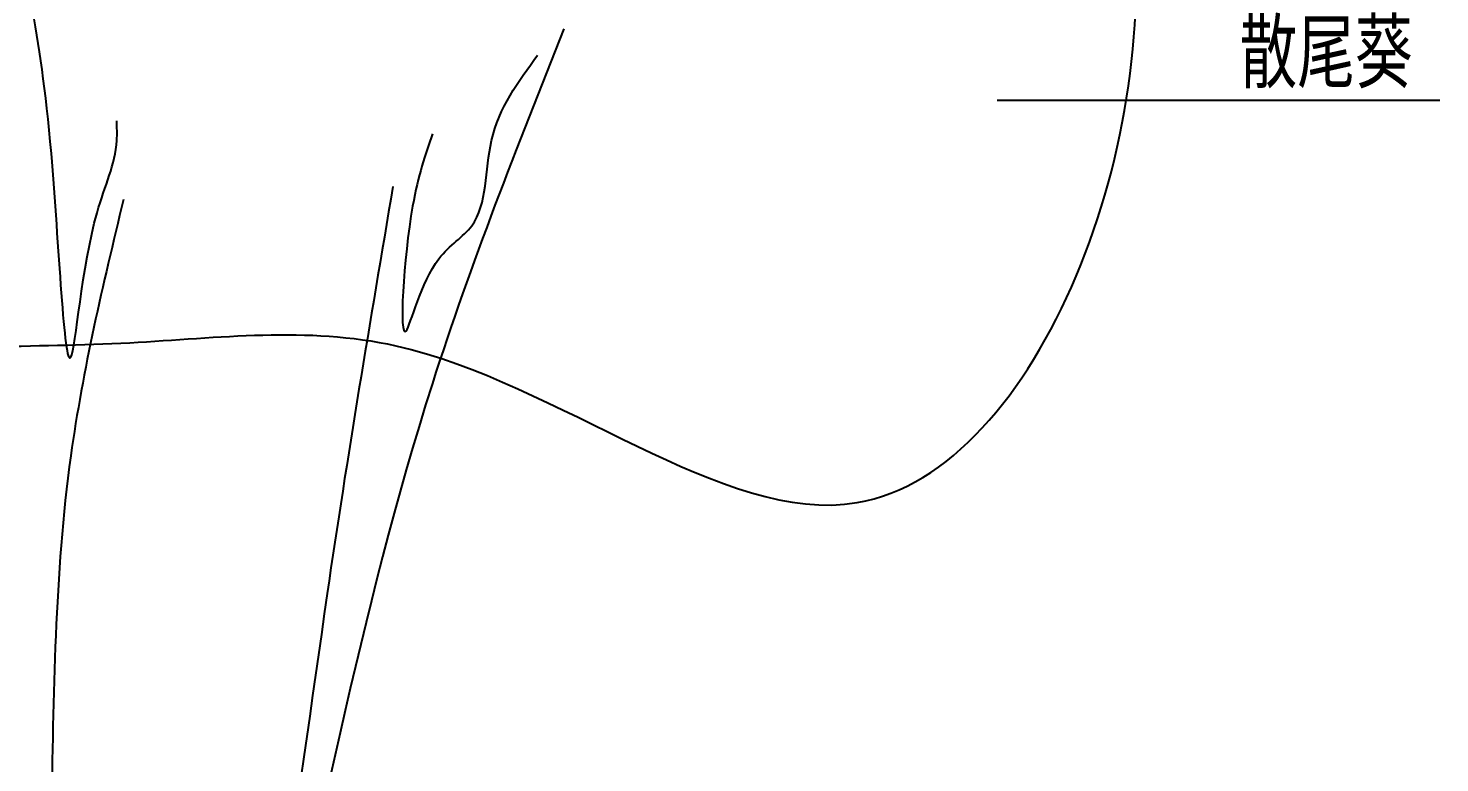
# Model space of a CAD drawing. Extents: x -2485 to 10115, y 1417 to 7253.
# Drawn here: x 339 to 1040, y 6244 to 6609 of the extents above; entities that cross this region are included whole.
import ezdxf

# ---------------------------------------------------------------- set-up
doc = ezdxf.new("R2010")
doc.units = 0
doc.header["$MEASUREMENT"] = 0
doc.layers.add('TEXT', color=41, linetype='CONTINUOUS')
doc.layers.add('TREE', color=3, linetype='CONTINUOUS')
doc.styles.add('STYLE1', font='SimSun.ttf', dxfattribs={"width": 0.7})

msp = doc.modelspace()

# ---------------------------------------------------------------- linework, layer by layer
at = {"layer": 'TEXT'}
msp.add_line((1040.36, 6572.93), (820.61, 6572.93), dxfattribs=at)
at = {"layer": 'TREE', "color": 3}
for points in [[(-58.16, 6431.56), (-122.45, 6778.75), (-28.91, 6850.42), (146.57, 6986.8), (424.42, 6972.19), (638.9, 7011.15), (780.27, 6904), (819.26, 6830.94), (886.15, 6674.36), (751.02, 6373.11), (521.92, 6451.04), (389.85, 6452.56), (246.19, 6446.03), (58.83, 6416.95), (-58.16, 6431.56)], [(340.88, 6621.5), (350.67, 6546.48), (360.47, 6445.36), (373.53, 6517.12), (383.32, 6553), (383.32, 6562.79)], [(605.35, 6608.45), (540.05, 6432.31), (455.16, 6083.29), (422.5, 5952.49)], [(540.05, 6556.26), (530.25, 6520.38), (526.99, 6458.41), (543.31, 6494.29), (559.64, 6510.6), (569.44, 6553), (592.29, 6595.4)], [(520.46, 6530.17), (487.81, 6327.93), (415.97, 6011.53), (367, 5919.87)], [(386.59, 6523.64), (360.47, 6396.43), (350.67, 6217.02), (350.67, 6053.93), (367, 5919.87)]]:
    msp.add_spline(points, degree=3, dxfattribs=at)

# ---------------------------------------------------------------- texts
at = {"layer": 'TEXT', "linetype": 'CONTINUOUS', "style": 'STYLE1', "width": 0.7}
msp.add_text('散尾葵', height=30, dxfattribs=at).set_placement((940.96, 6582.24))

doc.saveas('drawing.dxf')
